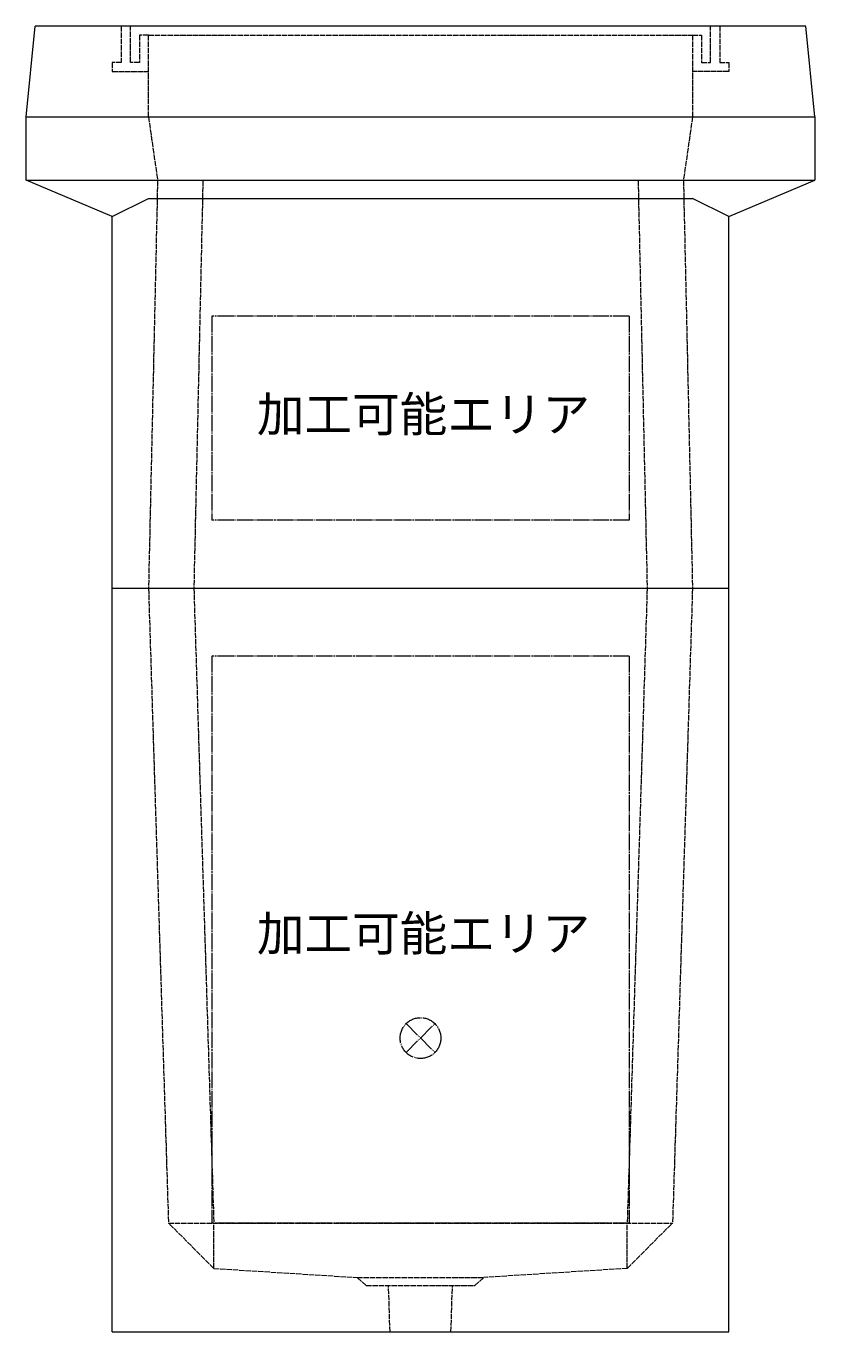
# Model space of a CAD drawing. Units: millimetres, scale not verified. Extents: x -3712 to 3712, y -2625 to 2625.
# Drawn here: x -472 to 398, y -1565 to -125 of the extents above; entities that cross this region are included whole.
import ezdxf
from ezdxf.enums import TextEntityAlignment as Align

# ---------------------------------------------------------------- set-up
doc = ezdxf.new("R2010")
doc.units = ezdxf.units.MM
doc.header["$LTSCALE"] = 10
doc.linetypes.add('LONG_DASHED1', pattern=[7, 6, -1])
doc.linetypes.add('LONG_DOUBLE_CHAIN', pattern=[21.8, 18, -1, 0.6, -0.6, 0.6, -1])
for name, color, linetype, lineweight in [('0-7_D-STR', 7, 'LONG_DASHED1', 9), ('0-9_D-STR-STR4', 134, 'LONG_DASHED1', 9), ('0-A_D-STR-STR5', 1, 'LONG_DOUBLE_CHAIN', 9)]:
    doc.layers.add(name, color=color, linetype=linetype, lineweight=lineweight)
doc.styles.add('ＭＳ ゴシック', font='')
doc.styles.get('ＭＳ ゴシック').set_extended_font_data('MS Gothic')

# ---------------------------------------------------------------- blocks, each defined once
blk = doc.blocks.new('A$C019679C0')
at = {"layer": '0-7_D-STR', "linetype": 'Continuous'}
for p, q in [((-4350, 0), (-4250, 1000)), ((4250, 1000), (-4250, 1000)), ((4350, 0), (4250, 1000)), ((-4350, 0), (4350, 0))]:
    blk.add_line(p, q, dxfattribs=at)
at = {"layer": '0-7_D-STR'}
for p, q in [((-3000, 0), (-3000, 900)), ((3000, 900), (3000, 0))]:
    blk.add_line(p, q, dxfattribs=at)
at = {"layer": '0-9_D-STR-STR4'}
for points in [[(-3300, 1000), (-3300, 600), (-3400, 600), (-3400, 500), (-3000, 500)], [(-3000, 900), (-3100, 900), (-3100, 600), (-3200, 600), (-3200, 1000)], [(-3000, 900), (3000, 900), (3100, 900)], [(3300, 1000), (3300, 600), (3400, 600), (3400, 500), (3000, 500)], [(3100, 900), (3100, 600), (3200, 600), (3200, 1000)]]:
    blk.add_lwpolyline(points, dxfattribs=at)
blk = doc.blocks.new('A$C5DBD0362')
at = {"layer": '0-7_D-STR', "linetype": 'Continuous'}
for p, q in [((-4350, 5200), (4350, 5200)), ((-4350, 4500), (-4350, 5200)), ((4350, 5200), (4350, 4500)), ((-4350, 4500), (4350, 4500)), ((-3400, 4100), (-4350, 4500)), ((3400, 4100), (4350, 4500)), ((-3400, 4100), (-3000, 4300)), ((-3000, 4300), (3000, 4300)), ((3400, 4100), (3000, 4300)), ((-3400, 0), (-3400, 4100)), ((3400, 0), (3400, 4100)), ((-3400, 0), (3400, 0))]:
    blk.add_line(p, q, dxfattribs=at)
at = {"layer": '0-7_D-STR'}
for p, q in [((-3000, 5200), (-2900, 4500)), ((3000, 5200), (2900, 4500)), ((-2900, 4500), (-3000, 0)), ((-2400, 4500), (-2500, 0)), ((2400, 4500), (2500, 0)), ((2900, 4500), (3000, 0))]:
    blk.add_line(p, q, dxfattribs=at)
at = {"layer": '0-A_D-STR-STR5'}
for p, q in [((2300, 3000), (2300, 750)), ((2300, 750), (-2300, 750))]:
    blk.add_line(p, q, dxfattribs=at)
blk.add_lwpolyline([(2300, 3000), (-2300, 3000), (-2300, 750)], dxfattribs=at)
blk = doc.blocks.new('A$C047E123F')
at = {"layer": '0-7_D-STR', "linetype": 'Continuous'}
for p, q in [((-3400, -8200), (-3400, 0)), ((-3400, 0), (3400, 0)), ((3400, -8200), (3400, 0)), ((-3400, -8200), (3400, -8200))]:
    blk.add_line(p, q, dxfattribs=at)
at = {"layer": '0-7_D-STR'}
for p, q in [((-3000, 0), (-2780, -7000)), ((-2500, 0), (-2280, -7000)), ((2500, 0), (2280, -7000)), ((3000, 0), (2780, -7000)), ((-2280, -7500), (-2780, -7000)), ((-2780, -7000), (2780, -7000)), ((-2280, -7500), (-2280, -7000)), ((2280, -7500), (2780, -7000)), ((2280, -7500), (2280, -7000)), ((-2280, -7500), (-700, -7600)), ((-600, -7690), (-700, -7600)), ((-700, -7600), (700, -7600)), ((600, -7690), (700, -7600)), ((2280, -7500), (700, -7600)), ((-600, -7690), (600, -7690)), ((-336.2, -8200), (-352.5, -7690)), ((336.2, -8200), (352.5, -7690))]:
    blk.add_line(p, q, dxfattribs=at)
at = {"layer": '0-A_D-STR-STR5'}
for p, q in [((2300, -750), (2300, -7000)), ((2300, -7000), (-2300, -7000))]:
    blk.add_line(p, q, dxfattribs=at)
blk.add_lwpolyline([(2300, -750), (-2300, -750), (-2300, -7000)], dxfattribs=at)
blk = doc.blocks.new('A$C1C640AAB')
at = {"layer": '0-A_D-STR-STR5'}
for p, q in [((-159.1, -159.1), (159.1, 159.1)), ((-159.1, 159.1), (159.1, -159.1))]:
    blk.add_line(p, q, dxfattribs=at)
blk.add_circle((0, 0), 225, dxfattribs=at)
blk = doc.blocks.new('A$C398e6009')
at = {"layer": '0-7_D-STR'}
blk.add_blockref('A$C047E123F', (0, 0), dxfattribs=at)
at = {"layer": '0-A_D-STR-STR5'}
blk.add_blockref('A$C1C640AAB', (0, -4960), dxfattribs=at)

msp = doc.modelspace()

# ---------------------------------------------------------------- block references
at = {"layer": '0-7_D-STR', "xscale": 0.1, "yscale": 0.1}
for name, p in [('A$C019679C0', (-37.5, -225)), ('A$C5DBD0362', (-37.5, -745)), ('A$C398e6009', (-37.5, -745))]:
    msp.add_blockref(name, p, dxfattribs=at)

# ---------------------------------------------------------------- texts
at = {"layer": '0-A_D-STR-STR5', "style": 'ＭＳ ゴシック'}
for p in [(-217.98, -583.85), (-217.98, -1156.39)]:
    msp.add_text('加工可能エリア', height=38.49, dxfattribs=at).set_placement(p, align=Align.BOTTOM_LEFT)

doc.saveas('drawing.dxf')
